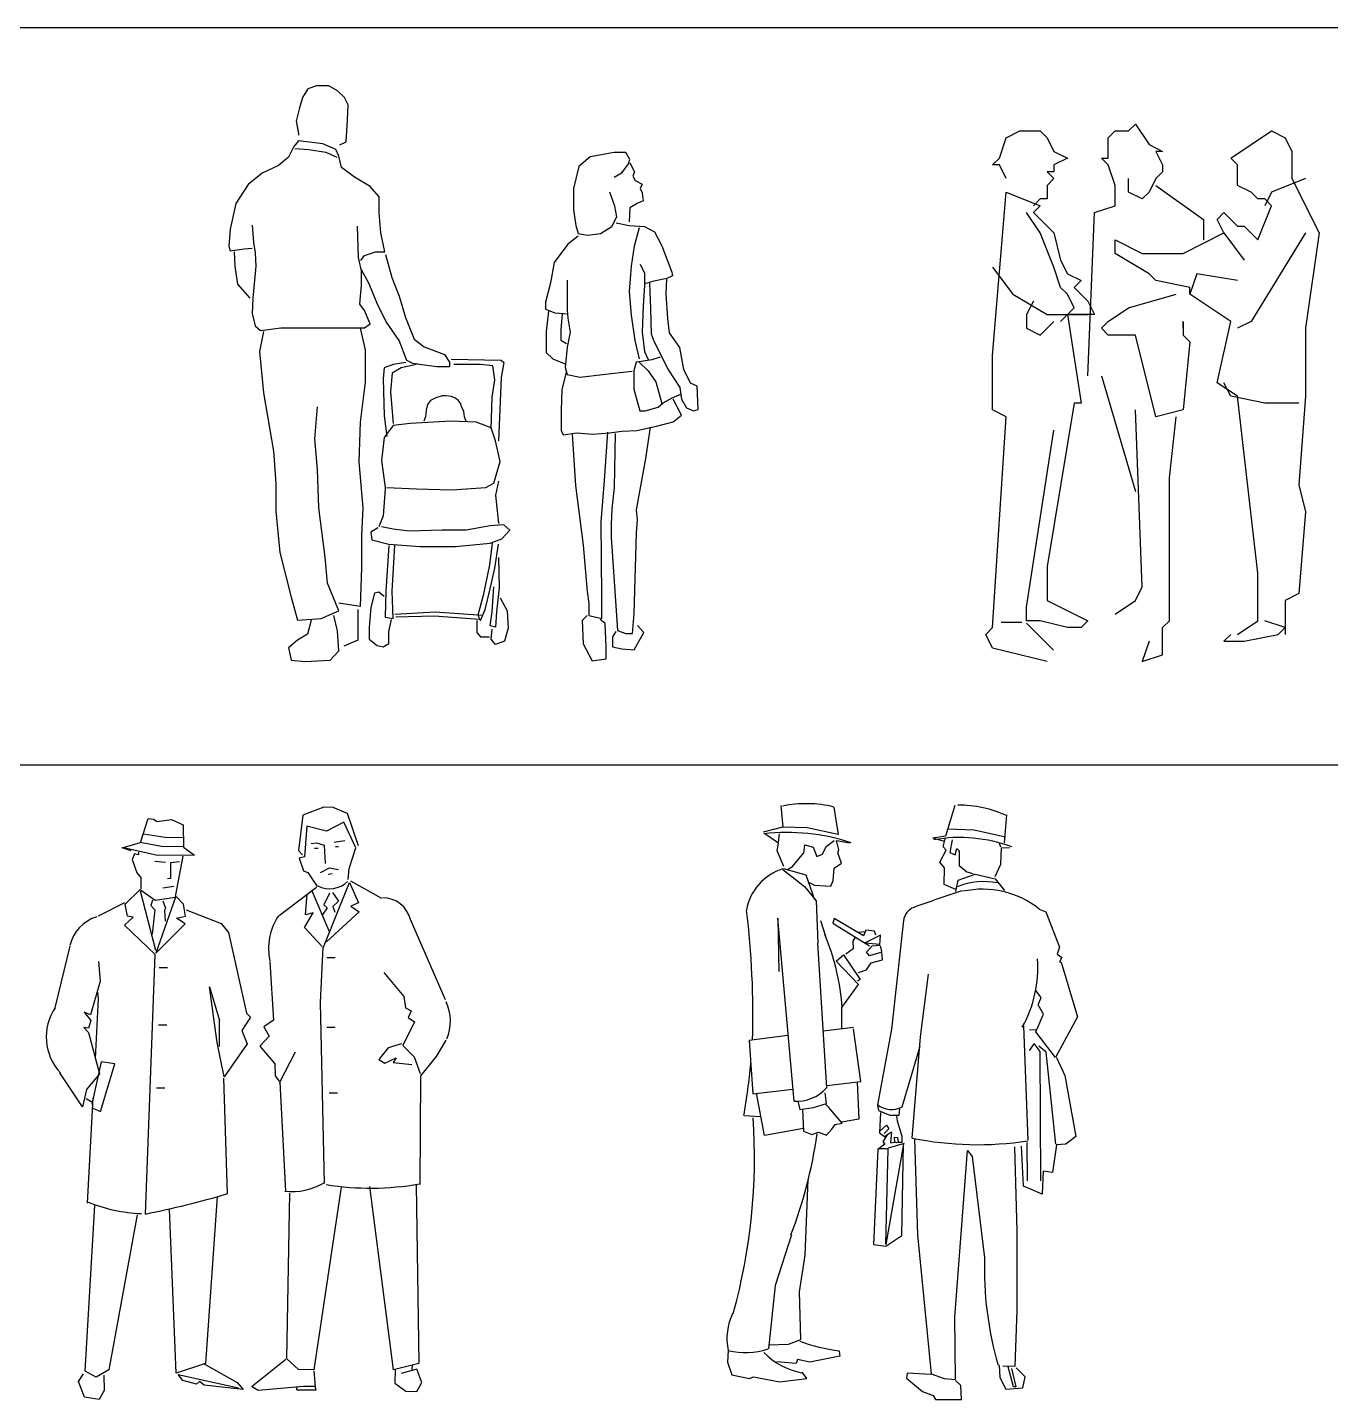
# Model space of a CAD drawing. Header units: millimetres. Extents: x 80073 to 99926, y 37306 to 52946.
# Drawn here: x 91232 to 95475, y 40535 to 45002 of the extents above; entities that cross this region are included whole.
import ezdxf

# ---------------------------------------------------------------- set-up
doc = ezdxf.new("R2010")
doc.units = ezdxf.units.MM
doc.layers.add('www.cad-blocks.net', color=7, linetype='Continuous')

# ---------------------------------------------------------------- blocks, each defined once
blk = doc.blocks.new('A$C682C4F87')
at = {"linetype": 'ByBlock'}
for p, q in [((0.24, 1.8371), (0.2299, 1.8032)), ((0.2579, 1.865), (0.24, 1.8371)), ((0.2856, 1.8742), (0.2579, 1.865)), ((0.3261, 1.8742), (0.2856, 1.8742)), ((0.3538, 1.8589), (0.3261, 1.8742)), ((0.3767, 1.8371), (0.3538, 1.8589)), ((0.3892, 1.8124), (0.3767, 1.8371)), ((0.2299, 1.8032), (0.2198, 1.76)), ((0.3868, 1.7632), (0.3892, 1.8124)), ((0.2198, 1.76), (0.2275, 1.72)), ((0.3818, 1.692), (0.3868, 1.7632)), ((0.2275, 1.72), (0.2275, 1.7138)), ((0.2123, 1.6767), (0.1947, 1.6428)), ((0.2275, 1.6952), (0.2123, 1.6767)), ((0.2147, 1.6705), (0.2603, 1.6676)), ((0.3058, 1.6858), (0.2275, 1.6952)), ((0.2603, 1.6676), (0.316, 1.6582)), ((0.3487, 1.6676), (0.3058, 1.6858)), ((0.316, 1.6582), (0.3514, 1.6428)), ((0.3589, 1.6458), (0.3487, 1.6676)), ((0.3615, 1.6829), (0.3818, 1.692)), ((1.2547, 1.6579), (1.1773, 1.6435)), ((1.2925, 1.6579), (1.2547, 1.6579)), ((1.3065, 1.635), (1.2925, 1.6579)), ((0.1617, 1.6149), (0.1087, 1.5902)), ((0.1947, 1.6428), (0.1617, 1.6149)), ((0.3666, 1.6087), (0.3589, 1.6458)), ((0.4095, 1.5778), (0.3666, 1.6087)), ((1.1397, 1.612), (1.1231, 1.5402)), ((1.1773, 1.6435), (1.1397, 1.612)), ((1.2807, 1.592), (1.3019, 1.6206)), ((1.3019, 1.6206), (1.3065, 1.635)), ((1.3065, 1.6235), (1.3207, 1.595)), ((0.1087, 1.5902), (0.0631, 1.5534)), ((0.4601, 1.5472), (0.4095, 1.5778)), ((1.2547, 1.5776), (1.2807, 1.592)), ((1.3207, 1.595), (1.3159, 1.5805)), ((1.3159, 1.5805), (1.3229, 1.5661)), ((1.3229, 1.5661), (1.3465, 1.5547)), ((0.0631, 1.5534), (0.0229, 1.4916)), ((0.4902, 1.5131), (0.4601, 1.5472)), ((1.1231, 1.5402), (1.1231, 1.4714)), ((1.2571, 1.4828), (1.2407, 1.5288)), ((1.3465, 1.5547), (1.3395, 1.5402)), ((1.3395, 1.5402), (1.3465, 1.5261)), ((1.3465, 1.5261), (1.3489, 1.5002)), ((0.0229, 1.4916), (0.0051, 1.4083)), ((0.4902, 1.4607), (0.4902, 1.5131)), ((1.2641, 1.4484), (1.2571, 1.4828)), ((1.3065, 1.4773), (1.3041, 1.4314)), ((1.3301, 1.4914), (1.3065, 1.4773)), ((1.3489, 1.5002), (1.3301, 1.4914)), ((0.4953, 1.3959), (0.4902, 1.4607)), ((1.1231, 1.4714), (1.1303, 1.4199)), ((1.2477, 1.4169), (1.2641, 1.4484)), ((0.0051, 1.4083), (0, 1.3527)), ((0.0759, 1.4206), (0.081, 1.365)), ((0.422, 1.3156), (0.4196, 1.4174)), ((0.508, 1.3341), (0.4953, 1.3959)), ((1.1373, 1.3854), (1.1043, 1.3595)), ((1.1303, 1.4199), (1.1373, 1.394)), ((1.1373, 1.394), (1.1679, 1.3881)), ((1.1679, 1.3881), (1.2101, 1.394)), ((1.2101, 1.394), (1.2477, 1.4169)), ((1.2619, 1.4284), (1.3041, 1.4199)), ((1.3041, 1.4199), (1.3535, 1.4169)), ((1.3361, 1.4128), (1.32, 1.3531)), ((1.3535, 1.4169), (1.3865, 1.3996)), ((1.3865, 1.3996), (1.4099, 1.3537)), ((0, 1.3527), (0.0051, 1.3374)), ((0.0051, 1.3374), (0.0506, 1.3435)), ((0.0506, 1.3435), (0.0759, 1.3465)), ((0.081, 1.365), (0.086, 1.3312)), ((1.1043, 1.3595), (1.0597, 1.2992)), ((1.32, 1.3531), (1.3106, 1.2875)), ((1.4099, 1.3537), (1.4429, 1.2677)), ((0.0178, 1.3341), (0.0202, 1.2879)), ((0.086, 1.3312), (0.0884, 1.2879)), ((0.4321, 1.2723), (0.422, 1.3156)), ((0.4297, 1.3065), (0.4422, 1.3218)), ((0.4422, 1.3218), (0.4777, 1.3341)), ((0.4777, 1.3341), (0.508, 1.3341)), ((0.51, 1.3254), (0.5305, 1.2504)), ((1.0597, 1.2992), (1.0479, 1.2333)), ((0.0202, 1.2879), (0.028, 1.2294)), ((0.0884, 1.2879), (0.0834, 1.2414)), ((0.4321, 1.2261), (0.4321, 1.2723)), ((0.4568, 1.2304), (0.4322, 1.2754)), ((1.3106, 1.2875), (1.3036, 1.2051)), ((1.3395, 1.2936), (1.3535, 1.2648)), ((1.3535, 1.2648), (1.3535, 1.2245)), ((1.445, 1.2563), (1.4262, 1.2474)), ((1.4429, 1.2677), (1.445, 1.2563)), ((0.028, 1.2294), (0.0682, 1.1829)), ((0.0834, 1.2414), (0.0783, 1.1829)), ((0.4271, 1.1643), (0.4321, 1.2261)), ((0.4854, 1.1603), (0.4568, 1.2304)), ((0.5305, 1.2504), (0.5548, 1.1903)), ((1.0479, 1.2333), (1.0315, 1.17)), ((1.1019, 1.2418), (1.1019, 1.2074)), ((1.1019, 1.2074), (1.1019, 1.1441)), ((1.3535, 1.2245), (1.3489, 1.1586)), ((1.3841, 1.2389), (1.3535, 1.2304)), ((1.3699, 1.2333), (1.3737, 1.1483)), ((1.4262, 1.2474), (1.3841, 1.2389)), ((1.4241, 1.198), (1.426, 1.2454)), ((0.0783, 1.1829), (0.0759, 1.1334)), ((0.4422, 1.1428), (0.4271, 1.1643)), ((0.5548, 1.1903), (0.5753, 1.1203)), ((1.0315, 1.17), (1.0315, 1.1471)), ((1.3036, 1.2051), (1.3106, 1.1282)), ((1.4299, 1.1174), (1.4241, 1.198)), ((0.0759, 1.1334), (0.086, 1.0934)), ((0.4601, 1.0996), (0.4422, 1.1428)), ((0.5141, 1.1053), (0.4854, 1.1603)), ((0.5753, 1.1203), (0.604, 1.0503)), ((1.0315, 1.1471), (1.0621, 1.1356)), ((1.0409, 1.1415), (1.0339, 1.0753)), ((1.0621, 1.1356), (1.1043, 1.1327)), ((1.0855, 1.1327), (1.0809, 1.0812)), ((1.1019, 1.1441), (1.1043, 1.1185)), ((1.1043, 1.1185), (1.1113, 1.0723)), ((1.3106, 1.1282), (1.3221, 1.0456)), ((1.3489, 1.1586), (1.3465, 1.0723)), ((1.3737, 1.1483), (1.3756, 1.0676)), ((1.4356, 1.07), (1.4299, 1.1174)), ((0.086, 1.0934), (0.1036, 1.0781)), ((0.1126, 1.0753), (0.1004, 1.0102)), ((0.1036, 1.0781), (0.1694, 1.0872)), ((0.1694, 1.0872), (0.2805, 1.0872)), ((0.2805, 1.0872), (0.3943, 1.0872)), ((0.3943, 1.0872), (0.4422, 1.0872)), ((0.4281, 1.0853), (0.4445, 1.0152)), ((0.4422, 1.0872), (0.4601, 1.0996)), ((0.5548, 1.0453), (0.5141, 1.1053)), ((1.0339, 1.0753), (1.0339, 1.0064)), ((1.0809, 1.0812), (1.0809, 1.0467)), ((1.1113, 1.0723), (1.1019, 1.0238)), ((1.3465, 1.0723), (1.3535, 1.0094)), ((0.5794, 0.9802), (0.5548, 1.0453)), ((0.604, 1.0503), (0.6368, 1.0253)), ((1.0809, 1.0467), (1.0997, 1.0353)), ((1.3221, 1.0456), (1.3361, 0.9858)), ((1.3756, 1.0676), (1.3853, 1.0414)), ((1.3853, 1.0414), (1.4318, 0.9493)), ((1.4687, 1.0226), (1.4356, 1.07)), ((0.1004, 1.0102), (0.1126, 0.8752)), ((0.4445, 1.0152), (0.4445, 0.9102)), ((0.6368, 1.0253), (0.7023, 1.0002)), ((0.7023, 1.0002), (0.7187, 0.9752)), ((0.724, 0.9849), (0.8867, 0.9814)), ((1.0339, 1.0064), (1.0549, 0.9864)), ((1.0549, 0.9864), (1.0973, 0.969)), ((1.1019, 1.0238), (1.0949, 0.9576)), ((1.3535, 1.0094), (1.3653, 0.9835)), ((1.4046, 0.9917), (1.3776, 0.9823)), ((1.4822, 0.9517), (1.4687, 1.0226)), ((0.5062, 0.9564), (0.5033, 0.9211)), ((0.5353, 0.967), (0.5062, 0.9564)), ((0.5324, 0.9387), (0.5267, 0.8784)), ((0.5614, 0.9564), (0.5324, 0.9387)), ((0.5761, 0.9743), (0.5353, 0.967)), ((0.6108, 0.967), (0.5614, 0.9564)), ((0.5999, 0.9702), (0.5794, 0.9802)), ((0.6368, 0.9652), (0.5999, 0.9702)), ((0.6777, 0.9602), (0.6368, 0.9652)), ((0.7187, 0.9602), (0.6777, 0.9602)), ((0.7187, 0.9752), (0.7187, 0.9602)), ((0.8199, 0.967), (0.7327, 0.967)), ((0.8604, 0.9635), (0.8199, 0.967)), ((0.8662, 0.9175), (0.8604, 0.9635)), ((0.8867, 0.9814), (0.8954, 0.9743)), ((0.8954, 0.9743), (0.8867, 0.9246)), ((1.0983, 0.942), (1.0845, 0.8852)), ((1.0949, 0.9576), (1.1019, 0.9346)), ((1.2171, 0.9346), (1.3135, 0.9461)), ((1.327, 0.9752), (1.3192, 0.9467)), ((1.3192, 0.9467), (1.3192, 0.8875)), ((1.3426, 0.9776), (1.327, 0.9752)), ((1.3368, 0.9752), (1.3658, 0.9467)), ((1.3776, 0.9823), (1.3426, 0.9776)), ((1.3658, 0.9467), (1.3911, 0.9114)), ((1.4318, 0.9493), (1.4687, 0.8922)), ((1.5036, 0.9067), (1.4822, 0.9517)), ((0.4445, 0.9102), (0.4281, 0.7801)), ((0.5033, 0.9211), (0.5062, 0.8004)), ((0.8575, 0.8608), (0.8662, 0.9175)), ((0.8867, 0.9246), (0.878, 0.7189)), ((1.1019, 0.9346), (1.1443, 0.9261)), ((1.1443, 0.9261), (1.2171, 0.9346)), ((1.3911, 0.9114), (1.4106, 0.8402)), ((1.5248, 0.8969), (1.5036, 0.9067)), ((1.527, 0.8472), (1.5248, 0.8969)), ((0.1126, 0.8752), (0.1454, 0.6854)), ((0.5267, 0.8784), (0.5353, 0.7757)), ((0.6565, 0.8499), (0.6474, 0.8372)), ((0.6744, 0.859), (0.6565, 0.8499)), ((0.6946, 0.8655), (0.6744, 0.859)), ((0.7067, 0.8655), (0.6946, 0.8655)), ((0.7257, 0.8634), (0.7067, 0.8655)), ((0.737, 0.8578), (0.7257, 0.8634)), ((0.7469, 0.8513), (0.737, 0.8578)), ((0.7537, 0.8422), (0.7469, 0.8513)), ((0.8546, 0.7581), (0.8575, 0.8608)), ((1.0845, 0.8852), (1.0826, 0.819)), ((1.3192, 0.8875), (1.3388, 0.8166)), ((1.4144, 0.8425), (1.4434, 0.8593)), ((1.4434, 0.8593), (1.4725, 0.8711)), ((1.4744, 0.8025), (1.4472, 0.8546)), ((1.4687, 0.8922), (1.4744, 0.8546)), ((1.4744, 0.8546), (1.4901, 0.826)), ((0.2806, 0.7251), (0.2888, 0.8301)), ((0.6433, 0.8184), (0.6404, 0.7972)), ((0.6474, 0.8372), (0.6433, 0.8184)), ((0.7594, 0.8281), (0.7537, 0.8422)), ((0.7652, 0.8143), (0.7594, 0.8281)), ((0.7681, 0.7972), (0.7652, 0.8143)), ((1.0826, 0.819), (1.0826, 0.7528)), ((1.3388, 0.8166), (1.3561, 0.8166)), ((1.3561, 0.8166), (1.3988, 0.8284)), ((1.3988, 0.8284), (1.4144, 0.8425)), ((1.4901, 0.826), (1.5132, 0.8166)), ((1.5132, 0.8166), (1.5289, 0.8213)), ((1.5289, 0.8213), (1.527, 0.8472)), ((0.4281, 0.7801), (0.424, 0.6503)), ((0.5062, 0.8004), (0.5148, 0.733)), ((0.5353, 0.7686), (0.5062, 0.7295)), ((0.5905, 0.7757), (0.5353, 0.7686)), ((0.724, 0.7828), (0.5905, 0.7757)), ((0.6404, 0.7972), (0.6353, 0.7825)), ((0.8052, 0.7792), (0.724, 0.7828)), ((0.7727, 0.7819), (0.7681, 0.7972)), ((0.8546, 0.7616), (0.8052, 0.7792)), ((0.8691, 0.7189), (0.8546, 0.7616)), ((1.3291, 0.7528), (1.393, 0.7669)), ((1.3576, 0.6615), (1.3735, 0.7631)), ((1.393, 0.7669), (1.4472, 0.781)), ((1.4472, 0.781), (1.4744, 0.8025)), ((0.2888, 0.6253), (0.2806, 0.7251)), ((0.5062, 0.7295), (0.4975, 0.6551)), ((0.8838, 0.6515), (0.8691, 0.7189)), ((1.0826, 0.7528), (1.0884, 0.7383)), ((1.0884, 0.7383), (1.1332, 0.7454)), ((1.1185, 0.7401), (1.1294, 0.573)), ((1.1332, 0.7454), (1.1855, 0.7407)), ((1.1855, 0.7407), (1.2397, 0.7454)), ((1.2233, 0.5894), (1.2339, 0.7469)), ((1.2397, 0.7454), (1.2804, 0.7504)), ((1.258, 0.7433), (1.2554, 0.5665)), ((1.2804, 0.7504), (1.3291, 0.7528)), ((0.1454, 0.6854), (0.1536, 0.5803)), ((0.424, 0.6503), (0.4363, 0.5003)), ((0.4975, 0.6551), (0.5091, 0.5665)), ((0.8633, 0.5806), (0.8838, 0.6515)), ((1.3279, 0.4944), (1.3576, 0.6615)), ((0.2929, 0.5003), (0.2888, 0.6253)), ((0.878, 0.5877), (0.8691, 0.5418)), ((1.2125, 0.4549), (1.2233, 0.5894)), ((0.1536, 0.5803), (0.1536, 0.4903)), ((0.5091, 0.5629), (0.5033, 0.4744)), ((0.5091, 0.5665), (0.5091, 0.5629)), ((0.5148, 0.5665), (0.6108, 0.5629)), ((0.6108, 0.5629), (0.7269, 0.5594)), ((0.7269, 0.5594), (0.8373, 0.5665)), ((0.8373, 0.5665), (0.8633, 0.5806)), ((0.8691, 0.5418), (0.878, 0.4494)), ((1.1294, 0.573), (1.1535, 0.3796)), ((1.2554, 0.5665), (1.2474, 0.4976)), ((0.3134, 0.3402), (0.2929, 0.5003)), ((0.4363, 0.5003), (0.4322, 0.4102)), ((1.2474, 0.4976), (1.2448, 0.4452)), ((1.3306, 0.4614), (1.3279, 0.4944)), ((0.1536, 0.4903), (0.1659, 0.3552)), ((0.5033, 0.4744), (0.4888, 0.4388)), ((1.2151, 0.2125), (1.2125, 0.4549)), ((1.3279, 0.419), (1.3306, 0.4614)), ((0.4322, 0.4102), (0.4322, 0.3052)), ((0.4859, 0.4352), (0.4628, 0.4211)), ((0.4628, 0.4211), (0.4657, 0.3964)), ((0.5353, 0.4317), (0.4975, 0.4388)), ((0.5876, 0.4246), (0.5353, 0.4317)), ((0.6951, 0.4282), (0.5876, 0.4246)), ((0.7734, 0.4282), (0.6951, 0.4282)), ((0.8517, 0.4423), (0.7734, 0.4282)), ((0.8954, 0.4458), (0.8517, 0.4423)), ((0.8896, 0.3999), (0.9156, 0.4282)), ((0.9156, 0.4282), (0.8954, 0.4458)), ((1.2448, 0.4452), (1.2448, 0.4058)), ((1.2448, 0.4058), (1.2662, 0.1009)), ((1.32, 0.1566), (1.3279, 0.419)), ((0.4657, 0.3964), (0.5209, 0.3823)), ((0.5209, 0.3784), (0.512, 0.2295)), ((0.5209, 0.3823), (0.6223, 0.3749)), ((0.5324, 0.2295), (0.5411, 0.3784)), ((0.6223, 0.3749), (0.7385, 0.3749)), ((0.7385, 0.3749), (0.8517, 0.3858)), ((0.8575, 0.3858), (0.8488, 0.3149)), ((0.8517, 0.3858), (0.8896, 0.3999)), ((0.8662, 0.304), (0.878, 0.3823)), ((1.1535, 0.3796), (1.1669, 0.2287)), ((0.1659, 0.3552), (0.2028, 0.2101)), ((0.3216, 0.2551), (0.3134, 0.3402)), ((0.8488, 0.3149), (0.8286, 0.2154)), ((0.878, 0.3396), (0.8809, 0.2404)), ((0.4322, 0.3052), (0.4281, 0.1801)), ((0.8517, 0.2369), (0.8662, 0.304)), ((0.3584, 0.1651), (0.3216, 0.2551)), ((0.4888, 0.226), (0.4744, 0.2225)), ((0.5062, 0.2119), (0.4888, 0.226)), ((0.512, 0.2295), (0.5091, 0.1445)), ((0.5353, 0.141), (0.5324, 0.2295)), ((0.8344, 0.1695), (0.8517, 0.2369)), ((0.8575, 0.1624), (0.8633, 0.244)), ((0.8809, 0.2404), (0.8722, 0.1624)), ((1.1669, 0.2287), (1.1722, 0.1895)), ((0.2028, 0.2101), (0.2233, 0.1351)), ((0.4281, 0.1801), (0.3584, 0.1901)), ((0.4744, 0.2225), (0.4628, 0.1766)), ((0.8286, 0.2154), (0.811, 0.1516)), ((0.8838, 0.2083), (0.9069, 0.166)), ((1.1722, 0.1895), (1.1722, 0.1501)), ((1.2151, 0.1698), (1.2151, 0.2125)), ((0.2233, 0.1351), (0.3011, 0.1401)), ((0.2683, 0.1351), (0.256, 0.09)), ((0.3011, 0.1401), (0.3584, 0.1651)), ((0.3543, 0.1001), (0.3421, 0.1501)), ((0.4199, 0.1701), (0.4199, 0.07)), ((0.4628, 0.1766), (0.457, 0.1127)), ((0.5091, 0.1445), (0.5353, 0.141)), ((0.5209, 0.0986), (0.5295, 0.1374)), ((0.5411, 0.1551), (0.6717, 0.1624)), ((0.6688, 0.148), (0.544, 0.1445)), ((0.817, 0.1374), (0.6688, 0.148)), ((0.6717, 0.1624), (0.8257, 0.1516)), ((0.811, 0.1516), (0.8199, 0.1339)), ((0.8199, 0.1339), (0.8344, 0.1695)), ((0.8517, 0.1162), (0.8575, 0.1624)), ((0.8722, 0.1624), (0.8691, 0.1127)), ((0.9069, 0.166), (0.9098, 0.1092)), ((1.1669, 0.1501), (1.1508, 0.1336)), ((1.1722, 0.1501), (1.2151, 0.1404)), ((1.226, 0.1239), (1.2098, 0.1371)), ((1.2151, 0.1404), (1.2151, 0.1698)), ((1.3144, 0.0912), (1.32, 0.1566)), ((0.256, 0.09), (0.2233, 0.07)), ((0.3584, 0.035), (0.3543, 0.1001)), ((0.457, 0.1127), (0.457, 0.0736)), ((0.5209, 0.0594), (0.5209, 0.0986)), ((0.8081, 0.1339), (0.8081, 0.0951)), ((0.8081, 0.0951), (0.8199, 0.0806)), ((0.8691, 0.1127), (0.8517, 0.1162)), ((0.8546, 0.0736), (0.8575, 0.1056)), ((0.9098, 0.1092), (0.8982, 0.0665)), ((1.1508, 0.1336), (1.1535, 0.0583)), ((1.2286, 0.0486), (1.226, 0.1239)), ((1.2609, 0.0977), (1.2501, 0.0812)), ((1.2662, 0.1009), (1.293, 0.0912)), ((1.293, 0.0912), (1.3144, 0.0912)), ((1.32, 0.0385), (1.352, 0.0945)), ((1.352, 0.0945), (1.3306, 0.1174)), ((0.2233, 0.07), (0.1946, 0.045)), ((0.1946, 0.045), (0.2028, 0.005)), ((0.4199, 0.07), (0.3748, 0.05)), ((0.457, 0.0736), (0.483, 0.0524)), ((0.483, 0.0524), (0.5033, 0.0488)), ((0.5033, 0.0488), (0.5209, 0.0594)), ((0.8199, 0.0806), (0.8488, 0.0806)), ((0.8691, 0.0559), (0.8546, 0.0736)), ((0.8982, 0.0665), (0.8691, 0.0559)), ((1.1535, 0.0583), (1.1829, 0.0026)), ((1.2286, 0.0091), (1.2286, 0.0486)), ((1.2501, 0.0812), (1.2501, 0.0486)), ((1.2501, 0.0486), (1.2797, 0.0418)), ((0.2028, 0.005), (0.2478, 0)), ((0.2478, 0), (0.3298, 0.005)), ((0.3298, 0.005), (0.3584, 0.035)), ((1.1829, 0.0026), (1.2286, 0.0091)), ((1.2797, 0.0418), (1.32, 0.0385))]:
    blk.add_line(p, q, dxfattribs=at)
blk = doc.blocks.new('A$C2ECD1559')
at = {"linetype": 'ByBlock'}
for p, q in [((0.4652, 1.7278), (0.4873, 1.75)), ((0.4873, 1.75), (0.5316, 1.6835)), ((0.0443, 1.6392), (0.0665, 1.7057)), ((0.0665, 1.7057), (0.1108, 1.7278)), ((0.1108, 1.7278), (0.1772, 1.7278)), ((0.1772, 1.7278), (0.1994, 1.7057)), ((0.1994, 1.7057), (0.2215, 1.6614)), ((0.3987, 1.7057), (0.4209, 1.7278)), ((0.3987, 1.6392), (0.3987, 1.7057)), ((0.4209, 1.7278), (0.4652, 1.7278)), ((0.7975, 1.6392), (0.9304, 1.7278)), ((0.9304, 1.7278), (0.9747, 1.7057)), ((0.9747, 1.7057), (0.9968, 1.6614)), ((0.2215, 1.6614), (0.2658, 1.6392)), ((0.5316, 1.6835), (0.5759, 1.6614)), ((0.5759, 1.6614), (0.5538, 1.6614)), ((0.5538, 1.6614), (0.5759, 1.6171)), ((0.9968, 1.6614), (0.9968, 1.5949)), ((0.0222, 1.6171), (0.0443, 1.6392)), ((0.0443, 1.6171), (0.0222, 1.6171)), ((0.0665, 1.5728), (0.0443, 1.6171)), ((0.2658, 1.6392), (0.2215, 1.6171)), ((0.2215, 1.6171), (0.2215, 1.5949)), ((0.3987, 1.6171), (0.3766, 1.6392)), ((0.3766, 1.6392), (0.3987, 1.6392)), ((0.4209, 1.5506), (0.3987, 1.6171)), ((0.5759, 1.6171), (0.5759, 1.5949)), ((0.8196, 1.6171), (0.7975, 1.6392)), ((0.8196, 1.5728), (0.8196, 1.6171)), ((0.2215, 1.5949), (0.1994, 1.5949)), ((0.1994, 1.5949), (0.2215, 1.5728)), ((0.2215, 1.5728), (0.1994, 1.5506)), ((0.4652, 1.5285), (0.4652, 1.5728)), ((0.5538, 1.5728), (0.5316, 1.5285)), ((0.5759, 1.5949), (0.5538, 1.5728)), ((0.8196, 1.5506), (0.8196, 1.5728)), ((1.0411, 1.5728), (0.9304, 1.5285)), ((0.9968, 1.5949), (0.9968, 1.5728)), ((0.9968, 1.5728), (1.0854, 1.3956)), ((0.0222, 0.9968), (0.0665, 1.5285)), ((0.0665, 1.5285), (0.1772, 1.4842)), ((0.1994, 1.5506), (0.1994, 1.5285)), ((0.1994, 1.5285), (0.1994, 1.5063)), ((0.4209, 1.5063), (0.4209, 1.5506)), ((0.5095, 1.5063), (0.4652, 1.5285)), ((0.5316, 1.5285), (0.5095, 1.5063)), ((0.5538, 1.5506), (0.7089, 1.4399)), ((0.8639, 1.5285), (0.8196, 1.5506)), ((0.8861, 1.5063), (0.8639, 1.5285)), ((0.9304, 1.5285), (0.9082, 1.4842)), ((0.1772, 1.5063), (0.1551, 1.4842)), ((0.1772, 1.4842), (0.1551, 1.462)), ((0.1994, 1.5063), (0.1772, 1.5063)), ((0.3544, 1.462), (0.4209, 1.4842)), ((0.4209, 1.4842), (0.4209, 1.5063)), ((0.9082, 1.5063), (0.8861, 1.5063)), ((0.8861, 1.3734), (0.9304, 1.4842)), ((0.9304, 1.4842), (0.9082, 1.5063)), ((0.1772, 1.3956), (0.1329, 1.462)), ((0.1551, 1.462), (0.2215, 1.3956)), ((0.3323, 0.9304), (0.3544, 1.462)), ((0.7089, 1.4399), (0.7089, 1.3734)), ((0.7532, 1.4399), (0.7753, 1.462)), ((0.7753, 1.3956), (0.7532, 1.4399)), ((0.7753, 1.462), (0.8196, 1.4177)), ((0.2215, 1.2848), (0.1772, 1.3956)), ((0.2215, 1.3956), (0.2437, 1.307)), ((0.6424, 1.3291), (0.7753, 1.3956)), ((0.7753, 1.3956), (0.8418, 1.307)), ((0.8196, 1.4177), (0.8418, 1.4177)), ((0.8418, 1.4177), (0.8861, 1.3734)), ((1.0411, 1.3956), (0.8639, 1.1076)), ((1.0854, 1.3956), (1.0411, 1.0854)), ((0.4209, 1.3291), (0.4209, 1.3734)), ((0.4209, 1.3734), (0.5095, 1.3291)), ((0.2437, 1.307), (0.2658, 1.2627)), ((0.5316, 1.2627), (0.4209, 1.3291)), ((0.5095, 1.3291), (0.6424, 1.3291)), ((0.0222, 1.2848), (0.0886, 1.1962)), ((0.2437, 1.2184), (0.2215, 1.2848)), ((0.2658, 1.2627), (0.3101, 1.2405)), ((0.5538, 1.2405), (0.5316, 1.2627)), ((0.6867, 1.2627), (0.6646, 1.1962)), ((0.8196, 1.2405), (0.6867, 1.2627)), ((0.2658, 1.1962), (0.2437, 1.2184)), ((0.3101, 1.2405), (0.288, 1.2184)), ((0.288, 1.2184), (0.3323, 1.1741)), ((0.6646, 1.2184), (0.5538, 1.2405)), ((0.6646, 1.1962), (0.6646, 1.2184)), ((0.0886, 1.1962), (0.1994, 1.1297)), ((0.1551, 1.1741), (0.1329, 1.1297)), ((0.288, 1.1519), (0.2658, 1.1962)), ((0.3323, 1.1741), (0.3544, 1.1297)), ((0.4652, 1.1519), (0.6203, 1.1962)), ((0.7975, 1.1076), (0.6646, 1.1962)), ((0.1329, 1.1297), (0.1329, 1.0854)), ((0.1994, 1.1297), (0.2658, 1.1297)), ((0.2437, 1.1076), (0.288, 1.1519)), ((0.3544, 1.1297), (0.2658, 1.1297)), ((0.2658, 1.1297), (0.3101, 0.8418)), ((0.2658, 1.1297), (0.3323, 1.1297)), ((0.3987, 1.1076), (0.4652, 1.1519)), ((0.1329, 1.0854), (0.1772, 1.0633)), ((0.1772, 1.0633), (0.2215, 1.1076)), ((0.3766, 1.0854), (0.3987, 1.1076)), ((0.3987, 1.0633), (0.3766, 1.0854)), ((0.6424, 1.0854), (0.6424, 1.1076)), ((0.6424, 1.1076), (0.6424, 1.0633)), ((0.7532, 0.9082), (0.7975, 1.1076)), ((0.8639, 1.1076), (0.8196, 1.0854)), ((1.0411, 1.0854), (1.0411, 0.8639)), ((0.4209, 1.0633), (0.3987, 1.0633)), ((0.4873, 1.0633), (0.4209, 1.0633)), ((0.5538, 0.7975), (0.4873, 1.0633)), ((0.6424, 1.0633), (0.6646, 1.0411)), ((0.6646, 1.0411), (0.6424, 0.8196)), ((0.0222, 0.8196), (0.0222, 0.9968)), ((0.3766, 0.9304), (0.4873, 0.5538)), ((0.8196, 0.8639), (0.7532, 0.9082)), ((0.7975, 0.8639), (0.7753, 0.9082)), ((0.9082, 0.8418), (0.7975, 0.8639)), ((0.8861, 0.288), (0.8196, 0.8639)), ((1.0411, 0.8639), (1.019, 0.5759)), ((0.0665, 0.7975), (0.0222, 0.8196)), ((0.288, 0.8418), (0.1994, 0.3101)), ((0.3101, 0.8418), (0.288, 0.8418)), ((0.5095, 0.2437), (0.4873, 0.8196)), ((0.6424, 0.8196), (0.5538, 0.7975)), ((1.019, 0.8418), (0.9082, 0.8418)), ((0.0222, 0.1108), (0.0665, 0.7975)), ((0.5981, 0.5981), (0.6203, 0.7975)), ((0.1329, 0.1772), (0.2215, 0.7532)), ((0.5981, 0.5316), (0.5981, 0.5981)), ((1.019, 0.5759), (1.0411, 0.4873)), ((0.5981, 0.4873), (0.5981, 0.5316)), ((0.5981, 0.1329), (0.5981, 0.4873)), ((1.0411, 0.4873), (1.019, 0.2215)), ((0.1994, 0.3101), (0.1994, 0.1994)), ((0.8861, 0.1329), (0.8861, 0.288)), ((0.4873, 0.1994), (0.5095, 0.2437)), ((0.1994, 0.1994), (0.3323, 0.1329)), ((0.4209, 0.1551), (0.4873, 0.1994)), ((1.019, 0.2215), (0.9747, 0.1994)), ((0.9747, 0.1994), (0.9747, 0.1329)), ((0.1329, 0.1329), (0.1329, 0.1772)), ((0, 0.0886), (0.0222, 0.1108)), ((0.0505, 0.129), (0.117, 0.129)), ((0.221, 0.0371), (0.1324, 0.1257)), ((0.1772, 0.1329), (0.1329, 0.1329)), ((0.2658, 0.1108), (0.1772, 0.1329)), ((0.3101, 0.1108), (0.2658, 0.1108)), ((0.3323, 0.1329), (0.3101, 0.1108)), ((0.5759, 0.1108), (0.5981, 0.1329)), ((0.5759, 0.0665), (0.5759, 0.1108)), ((0.8196, 0.0886), (0.8861, 0.1329)), ((0.9747, 0.1108), (0.9082, 0.1329)), ((0.9525, 0.0886), (0.9747, 0.1108)), ((0.9747, 0.1329), (0.9747, 0.0886)), ((0.0222, 0.0443), (0, 0.0886)), ((0.5316, 0.0665), (0.5095, 0)), ((0.5759, 0.0222), (0.5759, 0.0665)), ((0.7975, 0.0886), (0.7753, 0.0665)), ((0.7753, 0.0665), (0.8418, 0.0665)), ((0.8418, 0.0665), (0.9525, 0.0886)), ((0.1994, 0), (0.0222, 0.0443)), ((0.5095, 0), (0.5759, 0.0222))]:
    blk.add_line(p, q, dxfattribs=at)
blk = doc.blocks.new('A$C0EE40407')
for p, q in [((0.903, 1.9288), (0.8349, 1.9024)), ((0.9342, 1.9274), (0.903, 1.9288)), ((0.9804, 1.9076), (0.9342, 1.9274)), ((0.3065, 1.814), (0.3318, 1.8915)), ((0.3318, 1.8915), (0.3485, 1.8898)), ((0.3485, 1.8898), (0.3612, 1.8817)), ((0.3612, 1.8817), (0.4068, 1.889)), ((0.4068, 1.889), (0.4451, 1.8716)), ((0.8349, 1.9024), (0.8208, 1.7877)), ((0.9685, 1.8803), (0.9123, 1.851)), ((1.0078, 1.7959), (0.9685, 1.8803)), ((1.0159, 1.8023), (0.9804, 1.9076)), ((0.3167, 1.8416), (0.3867, 1.8305)), ((0.4451, 1.8716), (0.4467, 1.7988)), ((0.8481, 1.8673), (0.8399, 1.7673)), ((0.9123, 1.851), (0.8481, 1.8673)), ((0.2466, 1.7961), (0.3065, 1.814)), ((0.2759, 1.7863), (0.2466, 1.7961)), ((0.3615, 1.7715), (0.2507, 1.7961)), ((0.3057, 1.8149), (0.3745, 1.8015)), ((0.3745, 1.8015), (0.4467, 1.8004)), ((0.3867, 1.8305), (0.4456, 1.8294)), ((0.4467, 1.7988), (0.4826, 1.7725)), ((0.8208, 1.7877), (0.8335, 1.7734)), ((0.8805, 1.8119), (0.8619, 1.8094)), ((0.8726, 1.7951), (0.8851, 1.7953)), ((0.9057, 1.8041), (0.8805, 1.8119)), ((0.9086, 1.7456), (0.9057, 1.8041)), ((0.9366, 1.8152), (0.9719, 1.8201)), ((0.9411, 1.8007), (0.9515, 1.8009)), ((0.9863, 1.7289), (1.0078, 1.7959)), ((0.2868, 1.7772), (0.279, 1.7584)), ((0.279, 1.7584), (0.2946, 1.7151)), ((0.3003, 1.7738), (0.2868, 1.7772)), ((0.3003, 1.7827), (0.3003, 1.7738)), ((0.3535, 1.7528), (0.3878, 1.7495)), ((0.4826, 1.7725), (0.3615, 1.7715)), ((0.4332, 1.7506), (0.4044, 1.7471)), ((0.4044, 1.7471), (0.4044, 1.6962)), ((0.4205, 1.6376), (0.4454, 1.7693)), ((0.8399, 1.7673), (0.8234, 1.7628)), ((0.8234, 1.7628), (0.8367, 1.7215)), ((0.2946, 1.7151), (0.3078, 1.6995)), ((0.3078, 1.6995), (0.3078, 1.6629)), ((0.8367, 1.7215), (0.8514, 1.7156)), ((0.8514, 1.7156), (0.8815, 1.6705)), ((0.8926, 1.7161), (0.9213, 1.7313)), ((0.9176, 1.7104), (0.9301, 1.7128)), ((0.9213, 1.7313), (0.9506, 1.7257)), ((0.9829, 1.6935), (0.9863, 1.7289)), ((0.2568, 1.6133), (0.3057, 1.6601)), ((0.3057, 1.6601), (0.3542, 1.6258)), ((0.3058, 1.6559), (0.3557, 1.4636)), ((0.3789, 1.6664), (0.4144, 1.6718)), ((0.4044, 1.6962), (0.3945, 1.6952)), ((0.7581, 1.5755), (0.8795, 1.6683)), ((0.8642, 1.6567), (0.9222, 1.5216)), ((0.9024, 1.4733), (0.9873, 1.6831)), ((0.9873, 1.6831), (1.0158, 1.6172)), ((1.0924, 1.6314), (0.9914, 1.6874)), ((0.2546, 1.6174), (0.1682, 1.5739)), ((0.2639, 1.5739), (0.2568, 1.6133)), ((0.3459, 1.6256), (0.34, 1.6088)), ((0.34, 1.6088), (0.3528, 1.5945)), ((0.3542, 1.6258), (0.4206, 1.6355)), ((0.4206, 1.6355), (0.3559, 1.4532)), ((0.3792, 1.6242), (0.3881, 1.5995)), ((0.446, 1.6132), (0.4226, 1.6376)), ((0.4531, 1.5738), (0.446, 1.6132)), ((0.844, 1.5781), (0.8493, 1.6452)), ((0.9215, 1.6484), (0.9036, 1.6106)), ((0.9036, 1.6106), (0.9142, 1.6005)), ((0.9319, 1.6508), (0.9512, 1.6221)), ((0.9512, 1.6221), (0.9329, 1.605)), ((1.0158, 1.6172), (0.9911, 1.6063)), ((0.2541, 1.5446), (0.2827, 1.5701)), ((0.2827, 1.5701), (0.2639, 1.5739)), ((0.3528, 1.5945), (0.3442, 1.5153)), ((0.3881, 1.5995), (0.3841, 1.5931)), ((0.3841, 1.5931), (0.3869, 1.5578)), ((0.4241, 1.567), (0.4531, 1.5738)), ((0.4516, 1.5488), (0.4241, 1.567)), ((0.4547, 1.5947), (0.569, 1.5496)), ((0.8408, 1.5365), (0.8688, 1.5849)), ((0.8688, 1.5849), (0.844, 1.5781)), ((0.9142, 1.6005), (0.8981, 1.5772)), ((1.0185, 1.5882), (0.9125, 1.4902)), ((0.9329, 1.605), (0.9395, 1.5864)), ((0.9911, 1.6063), (1.0185, 1.5882)), ((0.3539, 1.449), (0.2541, 1.5446)), ((0.3559, 1.4532), (0.4516, 1.5488)), ((0.569, 1.5496), (0.5925, 1.521)), ((0.5925, 1.521), (0.652, 1.2576)), ((0.8982, 1.4753), (0.8408, 1.5365)), ((1.2992, 1.301), (1.1854, 1.5627)), ((0.0767, 1.4763), (0.027, 1.2755)), ((0.3223, 0.6039), (0.3539, 1.449)), ((0.9004, 1.4733), (0.8918, 1.2922)), ((0.9134, 1.439), (0.9406, 1.439)), ((0.1693, 1.4263), (0.1749, 1.3619)), ((0.3671, 1.4064), (0.3943, 1.4064)), ((0.7279, 1.4245), (0.739, 1.2353)), ((1.0988, 1.3901), (1.1638, 1.3126)), ((0.1749, 1.3619), (0.1439, 1.2531)), ((0.5556, 1.1622), (0.5309, 1.3432)), ((0.5309, 1.3432), (0.5632, 1.234)), ((0.1595, 1.1109), (0.1698, 1.3057)), ((0.1698, 1.3057), (0.1674, 1.3266)), ((1.1638, 1.3126), (1.1688, 1.2753)), ((0.1439, 1.2531), (0.123, 1.261)), ((0.123, 1.261), (0.1443, 1.2344)), ((0.652, 1.2576), (0.6648, 1.2454)), ((0.8918, 1.2922), (0.9045, 0.7039)), ((1.1688, 1.2753), (1.1877, 1.2653)), ((1.1877, 1.2653), (1.1778, 1.2443)), ((0.1366, 1.2093), (0.122, 1.211)), ((0.122, 1.211), (0.1369, 1.1947)), ((0.1443, 1.2344), (0.1366, 1.2093)), ((0.3654, 1.2195), (0.3926, 1.2195)), ((0.5631, 1.149), (0.5632, 1.234)), ((0.6648, 1.2454), (0.6359, 1.2014)), ((0.739, 1.2353), (0.7083, 1.2138)), ((0.7083, 1.2138), (0.7256, 1.183)), ((0.9134, 1.2122), (0.9406, 1.2122)), ((1.1989, 1.2302), (1.161, 1.1524)), ((1.1778, 1.2443), (1.1989, 1.2302)), ((0.1369, 1.1947), (0.1731, 1.0603)), ((0.5788, 1.0504), (0.5556, 1.1622)), ((0.6359, 1.2014), (0.6534, 1.1581)), ((0.7256, 1.183), (0.6951, 1.1511)), ((1.2699, 1.1173), (1.3021, 1.17)), ((0.6534, 1.1581), (0.5788, 1.0504)), ((0.6951, 1.1511), (0.7443, 1.0935)), ((0.7601, 1.0335), (0.8108, 1.1319)), ((1.1134, 1.1451), (1.083, 1.107)), ((1.1567, 1.1586), (1.1134, 1.1451)), ((1.161, 1.1524), (1.1972, 1.1158)), ((1.2193, 1.0538), (1.2699, 1.1173)), ((0.1784, 1.0999), (0.1482, 0.962)), ((0.1757, 0.9377), (0.2223, 1.0926)), ((0.2223, 1.0926), (0.1784, 1.0999)), ((0.7443, 1.0935), (0.7451, 1.054)), ((1.083, 1.107), (1.102, 1.095)), ((1.102, 1.095), (1.139, 1.1124)), ((1.139, 1.1124), (1.1289, 1.0976)), ((1.1289, 1.0976), (1.1894, 1.0906)), ((1.1972, 1.1158), (1.2171, 1.0621)), ((0.1172, 0.953), (0.044, 1.0638)), ((0.1731, 1.0603), (0.1305, 1.0095)), ((0.5768, 1.0462), (0.5891, 0.67)), ((0.7451, 1.054), (0.7601, 1.0335)), ((0.7601, 1.0335), (0.7782, 0.6783)), ((1.2166, 0.7002), (1.2193, 1.0538)), ((0.1305, 1.0095), (0.1172, 0.953)), ((0.358, 1.0145), (0.3852, 1.0145)), ((0.9205, 0.9981), (0.9477, 0.9981)), ((0.129, 0.9803), (0.1501, 0.9683)), ((0.1343, 0.6394), (0.1526, 0.9823)), ((0.1508, 0.9483), (0.1757, 0.9377)), ((0.7832, 0.1327), (0.7929, 0.6723)), ((0.9598, 0.692), (0.8713, 0.0972)), ((1.1298, 0.0973), (1.0529, 0.6932)), ((1.2041, 0.6979), (1.2125, 0.1178)), ((0.1264, 0.0926), (0.1574, 0.6315)), ((0.5558, 0.6608), (0.5179, 0.1173)), ((0.2953, 0.6013), (0.2033, 0.0963)), ((0.4229, 0.0862), (0.401, 0.6202)), ((0.1622, 0.0726), (0.1264, 0.0926)), ((0.2033, 0.0963), (0.1622, 0.0726)), ((0.5179, 0.1173), (0.4229, 0.0862)), ((0.5117, 0.1172), (0.6212, 0.0551)), ((0.7791, 0.1305), (0.671, 0.0437)), ((0.8214, 0.0982), (0.7832, 0.1327)), ((0.8713, 0.0972), (0.8214, 0.0982)), ((0.8713, 0.0932), (0.8754, 0.0425)), ((1.2125, 0.1178), (1.1298, 0.0973)), ((1.1358, 0.0988), (1.1349, 0.0537)), ((1.2067, 0.099), (1.155, 0.0854)), ((1.1907, 0.0965), (1.1926, 0.1131)), ((1.2222, 0.0556), (1.2067, 0.099)), ((0.1043, 0.0588), (0.1203, 0.0841)), ((0.1241, 0.0073), (0.1043, 0.0588)), ((0.187, 0.0794), (0.1881, 0.0295)), ((0.4292, 0.0821), (0.6257, 0.0386)), ((0.4442, 0.0617), (0.4292, 0.0821)), ((0.4882, 0.0501), (0.4442, 0.0617)), ((0.4984, 0.0587), (0.4882, 0.0501)), ((0.5132, 0.0465), (0.4984, 0.0587)), ((0.6404, 0.0326), (0.5132, 0.0465)), ((0.6212, 0.0551), (0.6404, 0.0326)), ((1.1349, 0.0537), (1.1708, 0.0275)), ((1.2062, 0.0262), (1.2222, 0.0556)), ((0.1721, 0), (0.1241, 0.0073)), ((0.1881, 0.0295), (0.1721, 0)), ((0.6891, 0.0297), (0.668, 0.0425)), ((0.8374, 0.0425), (0.6891, 0.0297)), ((0.8154, 0.0321), (0.8167, 0.0413)), ((0.8154, 0.0321), (0.8788, 0.0321)), ((0.8754, 0.0425), (0.8374, 0.0425)), ((0.8788, 0.0321), (0.8754, 0.0425)), ((1.1708, 0.0275), (1.2062, 0.0262))]:
    blk.add_line(p, q)
for centre, radius, start, end in [((0.9224, 1.7456), 0.0827, 241.9613, 315.0688), ((1.0956, 1.5412), 0.0923, 13.4575, 90.7347), ((0.1998, 1.4507), 0.1262, 106.4568, 167.3404), ((0.9157, 1.4682), 0.1923, 146.1186, 192.5001), ((0.1679, 1.1802), 0.1685, 145.5147, 223.6984), ((1.1661, 1.2316), 0.1494, 337.4395, 25.0407), ((0.7994, 0.8816), 0.2047, 263.4868, 300.9015), ((1.0555, 1.5999), 0.9116, 260.8693, 280.0412), ((0.3267, 1.1107), 0.5053, 247.614, 268.0811), ((-0.3507, 3.8929), 3.3571, 281.5632, 286.2566)]:
    blk.add_arc(centre, radius, start, end)
blk = doc.blocks.new('1M108B', base_point=(158.35, 24.27))
for p, q in [((146.61, 94.12), (146.37, 96.84)), ((152.98, 96.66), (153.52, 93.21)), ((146.53, 94.12), (144.11, 93.52)), ((146.03, 92.14), (144.33, 93.3)), ((146.03, 92.21), (146.17, 93.31)), ((149.62, 94.07), (146.61, 94.12)), ((153.52, 93.21), (149.62, 94.07)), ((145.89, 91.18), (146.03, 92.14)), ((146.71, 89.2), (145.89, 91.18)), ((149.2, 90.91), (149.34, 91.94)), ((149.34, 91.94), (150.37, 91.65)), ((150.37, 91.65), (150.82, 90.48)), ((151.55, 90.77), (151.99, 91.73)), ((151.99, 91.73), (153.01, 92.47)), ((153.6, 91.3), (153.3, 92.47)), ((153.3, 92.47), (154.92, 92.19)), ((153.46, 90.93), (153.6, 91.3)), ((147.81, 89.21), (149.2, 90.91)), ((150.82, 90.48), (151.55, 90.77)), ((153.03, 89.02), (153.91, 89.61)), ((153.91, 89.61), (153.46, 90.93)), ((146.57, 88.83), (149.3, 86.72)), ((146.66, 88.95), (149.47, 88.18)), ((147.15, 88.84), (147.81, 89.21)), ((149.47, 88.18), (150.53, 85.08)), ((152.89, 87.48), (153.03, 89.02)), ((149.3, 86.72), (150.77, 84.91)), ((149.73, 87.31), (150.55, 86.87)), ((150.55, 86.87), (152.6, 86.74)), ((152.6, 86.74), (152.89, 87.48)), ((150.77, 84.91), (150.97, 79.6)), ((147.99, 59.82), (145.97, 82.75)), ((145.97, 82.75), (146.08, 76.08)), ((151.31, 82.47), (151.91, 80.49)), ((153, 82.7), (152.85, 82.11)), ((156.68, 80.52), (153, 82.7)), ((152.85, 82.11), (157.42, 79.28)), ((156.75, 81.03), (156.02, 80.96)), ((156.97, 81.26), (156.68, 80.52)), ((158.07, 81.12), (156.97, 81.26)), ((158.22, 80.6), (158.07, 81.12)), ((152.1, 61.46), (150.97, 79.6)), ((155.58, 80.29), (155.36, 79.85)), ((155.36, 79.85), (155.37, 78.9)), ((158.81, 80.61), (156.91, 79.64)), ((156.91, 79.64), (158.75, 79.5)), ((157.06, 78.47), (157.79, 79.28)), ((157.79, 79.28), (158.75, 79.36)), ((158.75, 79.36), (158.81, 80.61)), ((158.97, 78.55), (158.82, 79.28)), ((153.25, 77.34), (154.2, 78.15)), ((156.06, 74.42), (153.25, 77.34)), ((154.2, 78.15), (156.27, 75.08)), ((155.37, 78.9), (154.49, 78.23)), ((157.43, 78.03), (157.06, 78.47)), ((158.97, 78.48), (157.43, 78.03)), ((157.66, 77.15), (159.05, 77.52)), ((159.05, 77.52), (158.97, 78.48)), ((156.05, 75.96), (157.08, 76.26)), ((157.08, 76.26), (157.66, 77.15)), ((153.95, 71.54), (156.06, 74.42)), ((156.27, 75.08), (155.91, 74.86)), ((153.96, 68.9), (153.95, 71.54)), ((155.43, 69.05), (151.65, 68.58)), ((156.35, 62.3), (155.43, 68.9)), ((147.21, 68.03), (142.36, 67.43)), ((142.36, 67.43), (142.84, 60.75)), ((152.08, 61.81), (156.35, 62.3)), ((155.91, 62.22), (156.09, 57.59)), ((142.84, 60.75), (147.85, 61.32)), ((144.27, 55.54), (143.28, 60.82)), ((152.04, 59.55), (151.88, 60.87)), ((148.47, 59.82), (148.73, 58.8)), ((148.73, 58.8), (150.42, 59.03)), ((149.03, 58.8), (149.19, 56.08)), ((150.42, 59.03), (152.04, 59.55)), ((152.33, 59.04), (151.96, 59.41)), ((154.03, 57.07), (152.33, 59.04)), ((141.76, 58.02), (143.74, 57.89)), ((152.72, 56.32), (153.15, 56.91)), ((153.15, 56.91), (154.03, 57.07)), ((156.09, 57.59), (153.91, 57.21)), ((149.17, 56.39), (144.27, 55.54)), ((149.19, 56.08), (150.22, 55.65)), ((150.22, 55.65), (151.03, 55.95)), ((151.03, 55.95), (152.06, 55.59)), ((152.06, 55.59), (152.72, 56.32)), ((149.37, 40.54), (149.76, 50)), ((147.65, 43.07), (145.64, 36.74)), ((148.65, 35.95), (149.37, 40.54)), ((145.64, 36.74), (144.8, 28.8)), ((148.84, 30), (148.65, 35.95)), ((144.87, 29.31), (147.3, 29.4)), ((147.3, 29.4), (148.84, 30)), ((139.73, 28.62), (139.67, 27.15)), ((148.41, 27.5), (148.27, 26.98)), ((149.96, 27.14), (148.41, 27.5)), ((153.7, 27.9), (149.96, 27.14)), ((153.62, 28.56), (153.7, 27.9)), ((139.67, 27.15), (140.19, 25.54)), ((148.27, 26.98), (145.84, 27.19)), ((149.6, 25.08), (149.01, 25.89)), ((140.19, 25.54), (142.4, 25.11)), ((142.4, 25.11), (142.91, 25.33)), ((142.91, 25.33), (146.22, 24.69)), ((146.22, 24.69), (149.6, 25.08))]:
    blk.add_line(p, q)
for centre, radius, start, end in [((149.52, 82.57), 14.51, 76.1771, 101.9206), ((147.14, 67.76), 25.71, 71.8592, 96.5842), ((148.57, 82.57), 6.65, 107.5825, 169.678), ((31.83, 70.46), 111.01, 358.4605, 6.8799), ((124.75, 69.42), 29.34, 3.9971, 22.6273), ((60.3, 72.34), 82.64, 350.0194, 354.5985), ((148.23, 65.01), 5.2, 267.3988, 316.9056), ((69.26, 52.87), 73.77, 344.5794, 3.7818), ((93.2, 63.97), 58.26, 338.9771, 351.8628), ((146.96, 30.1), 7.38, 154.6789, 191.5488), ((156.25, 49.76), 21.36, 249.286, 262.941), ((141.94, 37.07), 8.73, 255.3967, 288.6743), ((150.7, 34.73), 9.09, 224.5282, 258.8271)]:
    blk.add_arc(centre, radius, start, end)
blk = doc.blocks.new('1M108A', base_point=(158.35, 24.27))
for p, q in [((168.12, 96.83), (166.97, 93)), ((174.59, 95.69), (174.32, 92.16)), ((166.97, 93), (165.35, 92.77)), ((170.56, 93.76), (167.25, 93.88)), ((174.46, 92.9), (170.56, 93.76)), ((166.82, 92.34), (165.35, 92.77)), ((166.25, 89.76), (167.05, 91.24)), ((166.68, 91.68), (166.82, 92.34)), ((167.05, 91.24), (166.68, 91.68)), ((166.82, 92.41), (166.97, 92.78)), ((167.78, 92.56), (167.49, 90.95)), ((168.16, 90.66), (168.37, 91.47)), ((168.37, 91.47), (168.67, 91.17)), ((168.67, 91.17), (168.68, 89.34)), ((173.88, 91.65), (173.73, 92.09)), ((173.89, 89.52), (173.95, 91.57)), ((173.95, 91.57), (174.98, 91.58)), ((166.84, 89.03), (166.25, 89.76)), ((167.49, 90.95), (168.16, 90.66)), ((173.17, 87.97), (173.89, 89.52)), ((166.78, 86.97), (166.84, 89.03)), ((168.54, 87.5), (170.67, 88.25)), ((168.68, 89.34), (169.64, 88.53)), ((169.64, 88.53), (170.37, 88.32)), ((170.67, 88.25), (173.17, 87.67)), ((173.17, 87.67), (174.35, 86.21)), ((168.26, 86.32), (166.78, 86.97)), ((168.26, 86.1), (168.54, 87.5)), ((178.7, 83.89), (179.51, 83.53)), ((179.51, 83.53), (181.23, 79.13)), ((161.7, 82.43), (160.21, 68.86)), ((181.23, 79.13), (180.94, 78.24)), ((180.94, 78.24), (181.53, 77.81)), ((181.53, 77.81), (181.24, 77.29)), ((163.84, 67.89), (164.83, 75.74)), ((181.24, 77.29), (181.46, 77.22)), ((181.46, 77.22), (183.49, 70.4)), ((178.92, 72.79), (178.25, 73.68)), ((178.56, 71.91), (178.92, 72.79)), ((178.28, 68.53), (179.22, 70.74)), ((179.22, 70.74), (178.56, 71.91)), ((160.21, 68.86), (158.43, 59.37)), ((176.72, 69.26), (177.26, 54.93)), ((177.47, 68.75), (178.28, 68.82)), ((183.49, 70.4), (180.73, 65.31)), ((162.79, 55.21), (163.84, 67.89)), ((178.07, 67.06), (177.42, 66.17)), ((178.81, 66.04), (178.07, 67.06)), ((180.73, 65.31), (178.28, 68.53)), ((161.52, 59.1), (163.77, 66.72)), ((179.55, 65.97), (178.66, 66.7)), ((178.91, 49.87), (178.81, 66.04)), ((180.79, 54.44), (179.55, 65.97)), ((180.87, 65.31), (181.92, 63.04)), ((181.92, 63.04), (183.29, 55.41)), ((158.43, 59.3), (158.58, 58.64)), ((158.58, 58.64), (159.98, 58.06)), ((158.8, 58.42), (158.67, 55.85)), ((161.15, 58.07), (161.22, 58.87)), ((158.74, 56.07), (159.55, 56.81)), ((159.55, 56.81), (159.84, 56.37)), ((159.98, 58.06), (161.15, 58.07)), ((160.94, 57.33), (160.86, 57.99)), ((161.54, 55.42), (160.94, 57.33)), ((158.67, 55.85), (159.33, 55.41)), ((159.7, 55.71), (159.12, 54.75)), ((159.84, 56.37), (159.26, 55.78)), ((159.33, 55.41), (160.21, 56)), ((160.21, 56), (160.07, 54.61)), ((160.59, 54.68), (160.58, 55.34)), ((160.58, 55.34), (160.95, 55.27)), ((160.95, 55.27), (161.03, 54.69)), ((161.54, 54.69), (161.54, 55.42)), ((163.08, 55.07), (163.45, 43.09)), ((183.29, 55.41), (182.04, 54.45)), ((158.46, 53.79), (157.95, 41.88)), ((159.34, 54.45), (158.46, 53.79)), ((159.78, 53.87), (158.46, 53.86)), ((159.12, 54.75), (159.34, 54.45)), ((161.69, 54.47), (159.49, 41.89)), ((159.49, 41.89), (159.78, 53.87)), ((161.76, 54.54), (159.78, 53.94)), ((160.07, 54.61), (160.59, 54.68)), ((160.81, 54.61), (160.59, 54.68)), ((161.03, 54.69), (160.81, 54.61)), ((161.03, 54.69), (161.54, 54.69)), ((161.47, 43.01), (161.69, 54.47)), ((168.14, 32.76), (169.7, 53.64)), ((169.7, 53.64), (170.3, 52.91)), ((175.94, 43.54), (175.65, 54.11)), ((176.71, 49.2), (176.46, 54.19)), ((177.22, 49.86), (177.19, 54.64)), ((180.87, 54.37), (180.37, 50.91)), ((182.04, 54.45), (180.87, 54.37)), ((170.3, 52.91), (171.84, 40.2)), ((179.2, 51.05), (179.07, 48.18)), ((180.37, 50.91), (179.2, 51.05)), ((177.52, 48.84), (176.71, 49.2)), ((179.07, 48.18), (177.52, 48.84)), ((159.49, 41.67), (161.47, 43.01)), ((163.45, 43.09), (165.17, 25.69)), ((175.92, 33.62), (175.94, 43.54)), ((157.95, 41.88), (159.49, 41.67)), ((168.19, 24.97), (168.14, 32.76)), ((175.67, 26.64), (175.92, 33.62)), ((173.69, 26.77), (173.77, 25.23)), ((174.13, 26.7), (175.67, 26.64)), ((175.47, 24.06), (174.79, 26.56)), ((175.23, 26.34), (175.76, 24.07)), ((176.93, 25.32), (175.82, 26.42)), ((162.16, 25.75), (162.09, 25.16)), ((162.09, 25.16), (164.08, 23.48)), ((165.1, 25.62), (162.16, 25.75)), ((165.17, 25.69), (166.79, 25.11)), ((166.79, 25.11), (168.19, 24.97)), ((168.86, 24.24), (168.19, 24.83)), ((168.94, 22.48), (168.86, 24.24)), ((173.77, 25.23), (174.52, 23.76)), ((175.76, 24.07), (175.47, 24.06)), ((176.65, 23.92), (176.93, 25.32)), ((164.08, 23.48), (165.41, 22.97)), ((165.41, 22.97), (165.71, 22.46)), ((165.71, 22.46), (168.94, 22.48)), ((174.52, 23.76), (176.65, 23.92))]:
    blk.add_line(p, q)
for centre, radius, start, end in [((168.66, 82.96), 13.94, 64.4914, 90.7196), ((168.74, 74.13), 18.71, 69.5541, 99.9823), ((271.96, -218.91), 322, 108.6505, 109.7773), ((171.77, 78.41), 8.91, 79.05, 111.7365), ((171.58, 74.91), 11.46, 51.5806, 102.2962), ((163.69, 82.21), 2, 109.7773, 173.722), ((163.5, 76.49), 15.01, 330.5617, 4.4957), ((160.2, 61.74), 2.95, 233.2717, 296.5492), ((171.01, 95.48), 41.1, 258.4611, 278.7514), ((215.79, 38.95), 43.97, 178.2629, 196.0751)]:
    blk.add_arc(centre, radius, start, end)
blk = doc.blocks.new('A$C3DD05477')
at = {"xscale": 0.026, "yscale": 0.026, "zscale": 0.026}
for name in ['1M108B', '1M108A']:
    blk.add_blockref(name, (0.4878, 0.047), dxfattribs=at)
blk = doc.blocks.new('format')
at = {"layer": 'www.cad-blocks.net', "color": 155, "true_color": 0x546d8e}
for p, q in [((82028.4, 45002.2), (99925.9, 45002.2)), ((82028.4, 42601.7), (99925.9, 42601.7))]:
    blk.add_line(p, q, dxfattribs=at)

msp = doc.modelspace()

# ---------------------------------------------------------------- block references
at = {"xscale": 1000, "yscale": 1000, "zscale": 1000}
for name, p in [('A$C682C4F87', (91887.5, 42937.4)), ('A$C2ECD1559', (94352.6, 42937.4)), ('A$C0EE40407', (91293.7, 40535)), ('A$C3DD05477', (93509.9, 40535))]:
    msp.add_blockref(name, p, dxfattribs=at)
at = {"layer": 'www.cad-blocks.net'}
msp.add_blockref('format', (0, 0), dxfattribs=at)

doc.saveas('drawing.dxf')
